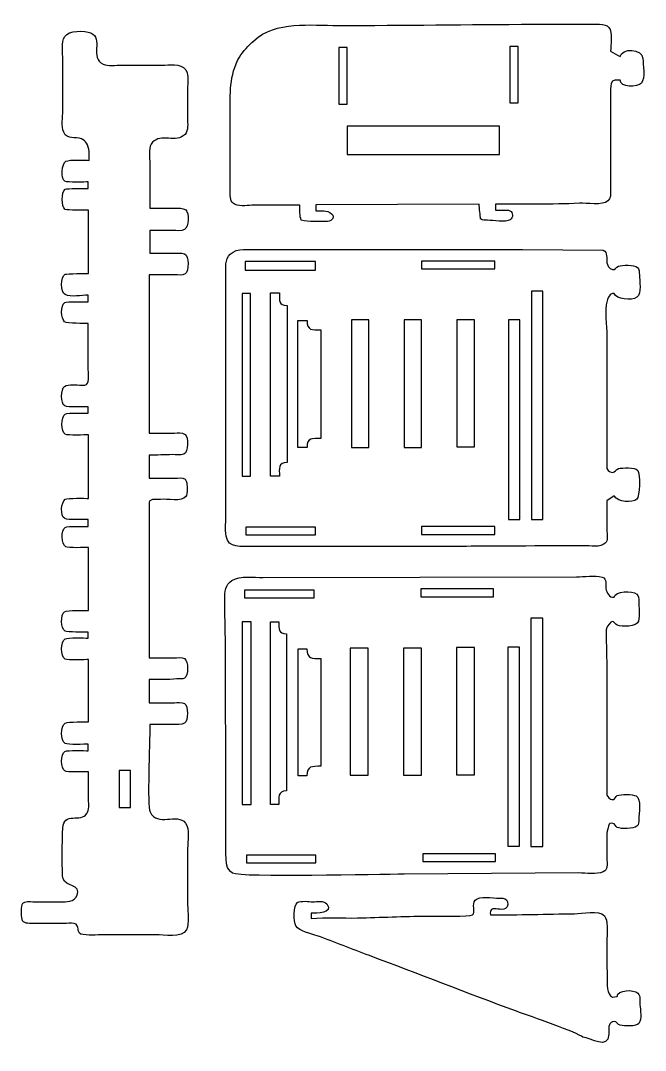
# Model space of a CAD drawing. Extents: x -109 to 259, y -90 to 516.
import ezdxf

# ---------------------------------------------------------------- set-up
doc = ezdxf.new("R2010")
doc.units = 0
doc.header["$MEASUREMENT"] = 0
doc.layers.add('LAYER_1', color=160, linetype='Continuous')

# ---------------------------------------------------------------- blocks, each defined once
blk = doc.blocks.new('AI9-BLK5')
at = {"layer": 'LAYER_1', "color": 7}
for points in [[(-57.7, 44.26), (-57.7, 11.09), (-52.76, 11.09), (-52.76, 44.26)], [(-52.76, -1.96), (-52.76, -18.54), (36.84, -18.54), (36.84, -1.96)]]:
    blk.add_lwpolyline(points, close=True, dxfattribs=at)
blk.add_lwpolyline([(42.84, 44.96), (42.84, 11.8), (47.78, 11.8), (47.78, 44.96), (42.84, 44.96)], dxfattribs=at)
blk.add_open_spline([(-80.63, -48.53), (-80.63, -50.87), (-80.85, -55.23), (-79.75, -57.22), (-75.3, -58.4), (-69.58, -58.05), (-66.52, -58.05), (-65.23, -58.05), (-63.52, -58.34), (-62.4, -57.52), (-58.29, -54.35), (-63.82, -51.82), (-66.52, -51.76), (-68.05, -51.7), (-69.64, -51.7), (-71.11, -51.7), (-71.11, -51.7), (-71.11, -48.17), (-71.11, -48.17), (-71.11, -48.17), (24.85, -47.82), (24.85, -47.82), (24.85, -50.11), (25.51, -54.7), (25.67, -56.52), (26.73, -57.58), (28.38, -57.34), (29.79, -57.34), (33.14, -57.4), (40.19, -58.76), (43.08, -56.99), (44.9, -55.87), (44.9, -52.7), (42.96, -51.7), (41.96, -51.11), (40.43, -51.35), (39.31, -51.35), (39.31, -51.35), (34.37, -51.35), (34.37, -51.35), (34.37, -51.35), (34.37, -47.82), (34.37, -47.82), (50.72, -47.82), (67.42, -48.17), (83.76, -47.29), (88.11, -47.05), (97.17, -48.93), (100.58, -45.88), (102.34, -44.35), (102.11, -42.18), (102.11, -40.06), (102.11, -40.06), (102.11, 19.86), (102.11, 19.86), (102.28, 22.15), (102.24, 24.68), (104.58, 25.21), (104.58, 25.21), (107.75, 25.21), (107.75, 25.21), (107.75, 20.74), (117.81, 20.62), (120.27, 23.44), (122.57, 26.15), (121.16, 34.44), (121.1, 37.91), (121.04, 43.79), (108.32, 44.26), (107.75, 38.96), (107.75, 38.96), (106.12, 39.88), (106.12, 39.88), (106.12, 39.88), (104.89, 40.57), (104.89, 40.57), (104.89, 40.57), (102.11, 42.14), (102.11, 42.14), (102.11, 45.67), (103.52, 53.31), (101.16, 56.19), (98.99, 58.84), (92.52, 58.01), (89.41, 58.01), (89.41, 58.01), (56.95, 58.01), (56.95, 58.01), (18.56, 58.01), (-19.78, 57.31), (-58.05, 57.31), (-74.11, 57.31), (-94.8, 60.19), (-107.68, 48.31), (-110.79, 45.43), (-113.97, 42.26), (-116.09, 38.61), (-122.26, 28.2), (-121.55, 16.62), (-121.55, 5.1), (-121.55, 5.1), (-121.55, -40.06), (-121.55, -40.06), (-121.55, -42.64), (-121.91, -45.53), (-119.79, -47.35), (-117.2, -49.58), (-112.03, -48.53), (-108.85, -48.53), (-108.85, -48.53), (-80.63, -48.53), (-80.63, -48.53)], degree=3, knots=[0, 0, 0, 0, 1, 1, 1, 2, 2, 2, 3, 3, 3, 4, 4, 4, 5, 5, 5, 6, 6, 6, 7, 7, 7, 8, 8, 8, 9, 9, 9, 10, 10, 10, 11, 11, 11, 12, 12, 12, 13, 13, 13, 14, 14, 14, 15, 15, 15, 16, 16, 16, 17, 17, 17, 18, 18, 18, 19, 19, 19, 20, 20, 20, 21, 21, 21, 22, 22, 22, 23, 23, 23, 24, 24, 24, 25, 25, 25, 26, 26, 26, 27, 27, 27, 28, 28, 28, 29, 29, 29, 30, 30, 30, 31, 31, 31, 32, 32, 32, 33, 33, 33, 34, 34, 34, 35, 35, 35, 36, 36, 36, 37, 37, 37, 37], dxfattribs=at)
blk = doc.blocks.new('AI9-BLK4')
at = {"layer": 'LAYER_1', "color": 7}
for points in [[(-110.31, 80.24), (-110.31, 75.3), (-69.04, 75.3), (-69.04, 80.24)], [(-112.07, 61.54), (-112.07, -46.06), (-107.14, -46.06), (-107.14, 61.54)], [(57.96, 62.95), (57.96, -71.46), (64.67, -71.46), (64.67, 62.95)], [(-109.96, -76.05), (-109.96, -80.63), (-69.04, -80.63), (-69.04, -76.05)]]:
    blk.add_lwpolyline(points, close=True, dxfattribs=at)
for points in [[(-6.59, 80.59), (-6.59, 76), (36.45, 76), (36.45, 80.59), (-6.59, 80.59)], [(-47.87, 46.02), (-47.87, -29.13), (-37.64, -29.13), (-37.64, 46.02), (-47.87, 46.02)], [(-16.82, 46.02), (-16.82, -29.13), (-6.59, -29.13), (-6.59, 46.02), (-16.82, 46.02)], [(14.22, 46.02), (14.22, -28.77), (24.45, -28.77), (24.45, 46.02), (14.22, 46.02)], [(44.56, 46.02), (44.56, -71.46), (51.26, -71.46), (51.26, 46.02), (44.56, 46.02)], [(-6.59, -75.69), (-6.59, -80.28), (36.45, -80.28), (36.45, -75.69), (-6.59, -75.69)]]:
    blk.add_lwpolyline(points, dxfattribs=at)
for points, knots in [([(102.41, -60.52), (102.41, -60.52), (106.65, -57.7), (106.65, -57.7), (108.9, -61.58), (117.35, -61.87), (119.94, -59.64), (121.82, -58.05), (121.99, -44.7), (120.47, -42.65), (118.88, -40.53), (111.53, -41.12), (109.12, -41.59), (107.71, -41.83), (107.06, -43.88), (105.94, -43.88), (104.71, -43.88), (103.07, -43.33), (102.41, -41.47), (102.41, -41.47), (102.41, 36.49), (102.41, 36.49), (102.41, 42.72), (100.83, 51.25), (102.47, 57.25), (102.88, 58.72), (103.87, 61.71), (106.65, 61.54), (107.65, 57.95), (117.06, 57.13), (119.94, 59.24), (122.99, 61.48), (121.46, 69.18), (121.46, 72.47), (121.4, 74.01), (121.58, 75.71), (120.29, 76.88), (118.47, 78.53), (111.41, 78.29), (109.12, 77.59), (107.88, 77.24), (107.12, 74.89), (105.65, 75.65), (103.34, 75.74), (102.59, 78.59), (102.41, 79.53), (102.06, 81.77), (102.94, 85.88), (100.24, 87), (100.24, 87), (52.67, 87.29), (52.67, 87.29), (52.67, 87.29), (-62.33, 87.29), (-62.33, 87.29), (-62.33, 87.29), (-102.9, 87.29), (-102.9, 87.29), (-107.96, 87.29), (-115.07, 88.53), (-119.07, 84.7), (-122.54, 81.47), (-121.6, 76.77), (-121.6, 72.47), (-121.6, 72.47), (-121.6, 43.55), (-121.6, 43.55), (-121.6, 43.55), (-121.6, -40.77), (-121.6, -40.77), (-121.6, -40.77), (-121.6, -67.93), (-121.6, -67.93), (-121.6, -72.28), (-122.24, -77.1), (-121.54, -81.34), (-120.25, -88.69), (-112.31, -87.33), (-106.78, -87.33), (-106.78, -87.33), (-60.92, -87.33), (-60.92, -87.33), (-60.92, -87.33), (19.86, -87.33), (19.86, -87.33), (31.68, -87.33), (77.84, -86.98), (89.01, -86.98), (92.54, -86.98), (98.53, -88.16), (101.42, -85.51), (103, -84.04), (102.41, -80.86), (102.41, -78.87), (102.41, -78.87), (102.41, -60.52), (102.41, -60.52)], [0, 0, 0, 0, 1, 1, 1, 2, 2, 2, 3, 3, 3, 4, 4, 4, 5, 5, 5, 6, 6, 6, 7, 7, 7, 8, 8, 8, 9, 9, 9, 10, 10, 10, 11, 11, 11, 12, 12, 12, 13, 13, 13, 14, 14, 14, 15, 15, 15, 16, 16, 16, 17, 17, 17, 18, 18, 18, 19, 19, 19, 20, 20, 20, 21, 21, 21, 22, 22, 22, 23, 23, 23, 24, 24, 24, 25, 25, 25, 26, 26, 26, 27, 27, 27, 28, 28, 28, 29, 29, 29, 30, 30, 30, 31, 31, 31, 32, 32, 32, 32]), ([(-95.49, 61.89), (-95.49, 61.89), (-95.49, -46.06), (-95.49, -46.06), (-95.49, -46.06), (-90.2, -46.06), (-90.2, -46.06), (-90.2, -41.65), (-91.08, -38), (-85.62, -37.95), (-85.62, -37.95), (-85.62, 54.48), (-85.62, 54.48), (-90.85, 54.48), (-90.2, 57.54), (-90.2, 61.89), (-90.2, 61.89), (-95.49, 61.89), (-95.49, 61.89)], [0, 0, 0, 0, 1, 1, 1, 2, 2, 2, 3, 3, 3, 4, 4, 4, 5, 5, 5, 6, 6, 6, 6]), ([(-79.27, 45.66), (-79.27, 45.66), (-79.27, -29.13), (-79.27, -29.13), (-79.27, -29.13), (-73.97, -29.13), (-73.97, -29.13), (-73.97, -23.31), (-70.92, -23.83), (-65.86, -23.83), (-65.86, -23.83), (-65.86, 40.02), (-65.86, 40.02), (-71.09, 40.02), (-73.97, 39.61), (-73.97, 45.66), (-73.97, 45.66), (-79.27, 45.66), (-79.27, 45.66)], [0, 0, 0, 0, 1, 1, 1, 2, 2, 2, 3, 3, 3, 4, 4, 4, 5, 5, 5, 6, 6, 6, 6])]:
    blk.add_open_spline(points, degree=3, knots=knots, dxfattribs=at)
blk = doc.blocks.new('AI9-BLK3')
at = {"layer": 'LAYER_1', "color": 7}
blk.add_lwpolyline([(8.45, -168.99), (8.45, -190.86), (15.16, -190.86), (15.16, -168.99)], close=True, dxfattribs=at)
blk.add_open_spline([(-9.19, 190.14), (-10.67, 190.14), (-20.97, 190.7), (-22.94, 189.61), (-25.35, 188.26), (-26, 179.38), (-23.53, 177.85), (-22.2, 176.99), (-11.22, 177.44), (-9.89, 177.44), (-9.89, 177.44), (-9.89, 173.56), (-9.89, 173.56), (-12.16, 173.56), (-22.21, 173.71), (-23.3, 173.09), (-25.71, 171.74), (-25.65, 162.62), (-23.24, 161.27), (-22.18, 160.64), (-11.85, 160.86), (-9.54, 160.86), (-9.54, 160.86), (-9.54, 123.46), (-9.54, 123.46), (-10.7, 123.46), (-22.33, 123.6), (-23.3, 123.05), (-26.12, 121.52), (-26.18, 112.59), (-23.3, 111.12), (-20.18, 109.41), (-13.42, 110.76), (-9.89, 110.76), (-9.89, 110.76), (-9.89, 106.88), (-9.89, 106.88), (-11.87, 106.88), (-22.25, 107.21), (-23.59, 106.41), (-26.12, 105), (-25.88, 96.71), (-23.65, 95.12), (-22.08, 94.02), (-11.77, 94.18), (-9.89, 94.18), (-9.89, 94.18), (-9.89, 69.49), (-9.89, 69.49), (-9.89, 66.55), (-8.95, 61.61), (-10.13, 58.9), (-10.72, 57.55), (-12.6, 57.85), (-13.77, 57.85), (-16.65, 57.79), (-21.24, 58.67), (-23.65, 57.08), (-25.94, 55.55), (-26.12, 47.09), (-23.59, 45.56), (-21.94, 44.57), (-11.54, 45.15), (-9.89, 45.15), (-9.89, 45.15), (-9.89, 41.27), (-9.89, 41.27), (-11.35, 41.27), (-21.61, 41.79), (-23.24, 40.8), (-25.77, 39.15), (-25.88, 30.27), (-23.3, 28.92), (-21.84, 28.09), (-11.44, 28.57), (-9.54, 28.57), (-9.54, 28.57), (-9.54, -8.83), (-9.54, -8.83), (-11.48, -8.83), (-21.76, -8.51), (-23.24, -9.36), (-25.88, -10.89), (-26.24, -19.18), (-23.59, -20.76), (-22.07, -21.69), (-11.6, -21.18), (-9.89, -21.18), (-9.89, -21.18), (-9.89, -25.41), (-9.89, -25.41), (-11.64, -25.41), (-21.78, -25.01), (-23.3, -25.88), (-25.88, -27.35), (-25.53, -36.05), (-22.94, -37.4), (-21.64, -38.1), (-11.62, -37.76), (-9.54, -37.76), (-9.54, -37.76), (-9.54, -74.8), (-9.54, -74.8), (-11.33, -74.8), (-22.04, -74.47), (-23.65, -75.56), (-26.12, -77.2), (-26, -85.61), (-23.3, -87.02), (-22, -87.68), (-12.17, -87.5), (-9.89, -87.5), (-9.89, -87.5), (-9.89, -91.02), (-9.89, -91.02), (-11.61, -91.02), (-21.7, -90.59), (-23.3, -91.49), (-26.12, -93.02), (-26.18, -101.9), (-23.3, -103.37), (-21.71, -104.22), (-11.36, -103.72), (-9.54, -103.72), (-9.54, -103.72), (-9.54, -140.41), (-9.54, -140.41), (-11.26, -140.41), (-21.4, -140.1), (-23.3, -141.17), (-26.06, -142.82), (-26.18, -151.52), (-23.3, -153.11), (-21.67, -154.01), (-11.52, -153.46), (-9.89, -153.46), (-9.89, -153.46), (-9.89, -157.35), (-9.89, -157.35), (-11.5, -157.35), (-21.96, -156.83), (-23.59, -157.81), (-26, -159.29), (-26.06, -167.87), (-23.59, -169.28), (-22.22, -170.12), (-11.52, -169.69), (-9.54, -169.69), (-9.54, -169.69), (-9.54, -186.27), (-9.54, -186.27), (-9.54, -188.98), (-9.07, -192.03), (-10.6, -194.39), (-14.01, -199.68), (-24.39, -193.21), (-24.71, -202.85), (-25.06, -209.44), (-25.41, -229.84), (-24.53, -232.84), (-23.36, -237.07), (-13.72, -236.13), (-16.36, -242.36), (-18.12, -246.54), (-22.41, -246.25), (-26.12, -246.25), (-26.12, -246.25), (-42.35, -246.25), (-42.35, -246.25), (-44.05, -246.25), (-46.93, -245.72), (-48.17, -247.13), (-49.52, -248.71), (-48.99, -254.48), (-48.7, -256.48), (-48.23, -259.41), (-44.58, -258.95), (-42.35, -258.95), (-42.35, -258.95), (-22.59, -258.95), (-22.59, -258.95), (-21.12, -258.95), (-18.01, -258.42), (-16.83, -259.53), (-14.77, -261.65), (-17.06, -265.06), (-12.71, -265.59), (-8.19, -266.23), (-3.25, -265.65), (1.4, -265.65), (1.4, -265.65), (29.97, -265.65), (29.97, -265.65), (34.26, -265.65), (45.73, -267.59), (47.96, -262.83), (49.78, -258.83), (48.67, -252.42), (48.67, -248.01), (48.67, -248.01), (48.67, -214.85), (48.67, -214.85), (48.67, -210.85), (50.08, -203.21), (47.49, -199.91), (42.43, -193.56), (30.97, -202.5), (26.62, -193.33), (24.79, -189.5), (26.44, -154.05), (26.44, -141.82), (26.44, -141.82), (40.2, -141.82), (40.2, -141.82), (42.2, -141.82), (45.02, -142.18), (46.84, -141.12), (49.2, -139.76), (49.2, -130.89), (46.84, -129.53), (45.31, -128.65), (42.55, -129.12), (40.91, -129.12), (40.91, -129.12), (26.09, -129.12), (26.09, -129.12), (26.09, -129.12), (26.09, -115.36), (26.09, -115.36), (31.44, -115.36), (36.96, -115.77), (42.32, -115.13), (43.73, -114.95), (45.55, -115.36), (46.84, -114.66), (49.31, -113.3), (49.2, -104.6), (46.79, -103.13), (45.2, -102.19), (42.38, -102.66), (40.55, -102.66), (40.55, -102.66), (26.09, -102.66), (26.09, -102.66), (26.09, -102.66), (26.09, -39.52), (26.09, -39.52), (26.09, -39.52), (26.15, -11), (26.15, -11), (26.79, -8.71), (30.97, -9.65), (32.79, -9.41), (36.32, -8.95), (45.43, -11), (47.67, -7.77), (48.67, -6.36), (48.43, -0.07), (48.08, 0.99), (47.37, 3.52), (44.73, 3.17), (42.67, 3.17), (42.67, 3.17), (26.09, 3.17), (26.09, 3.17), (26.09, 3.17), (26.09, 16.57), (26.09, 16.57), (30.67, 16.57), (35.2, 16.92), (39.85, 16.92), (41.79, 16.92), (44.67, 16.39), (46.49, 17.22), (49.14, 18.33), (49.37, 27.27), (47.14, 28.86), (45.49, 30.1), (42.79, 29.62), (40.91, 29.62), (40.91, 29.62), (26.09, 29.62), (26.09, 29.62), (26.09, 29.62), (26.09, 122.76), (26.09, 122.76), (26.09, 122.76), (41.26, 122.76), (41.26, 122.76), (42.96, 122.76), (45.67, 122.23), (47.2, 123.29), (49.49, 124.93), (49.72, 133.93), (46.84, 135.16), (45.08, 135.93), (42.38, 135.46), (40.55, 135.46), (40.55, 135.46), (26.44, 135.46), (26.44, 135.46), (26.44, 135.46), (26.44, 148.86), (26.44, 148.86), (26.44, 148.86), (40.2, 148.86), (40.2, 148.86), (42.26, 148.86), (44.96, 148.39), (46.84, 149.39), (49.43, 150.75), (49.72, 159.21), (47.55, 160.98), (45.9, 162.27), (43.2, 161.92), (41.26, 161.92), (41.26, 161.92), (26.44, 161.92), (26.44, 161.92), (26.44, 161.92), (26.44, 188.37), (26.44, 188.37), (26.44, 191.67), (25.44, 196.72), (27.26, 199.61), (31.5, 206.54), (40.49, 200.54), (46.14, 204.54), (49.26, 206.72), (48.67, 210.42), (48.67, 213.77), (48.67, 213.77), (48.67, 232.47), (48.67, 232.47), (48.67, 235.29), (49.2, 238.82), (48.43, 241.64), (46.79, 247.46), (39.91, 246.23), (35.26, 246.23), (35.26, 246.23), (9.86, 246.23), (9.86, 246.23), (6.63, 246.23), (1.87, 245.35), (-1.07, 246.76), (-8.78, 250.46), (-0.96, 261.99), (-8.19, 265.1), (-11.72, 266.69), (-21.36, 266.63), (-23.59, 263.11), (-25.83, 259.58), (-24.71, 253.34), (-24.71, 249.4), (-24.71, 249.4), (-24.71, 219.42), (-24.71, 219.42), (-24.71, 215.71), (-25.83, 210.07), (-24.18, 206.72), (-21.89, 201.96), (-17.48, 204.37), (-13.77, 202.78), (-12.39, 202.17), (-11.42, 201.31), (-10.74, 200.28), (-8.9, 197.49), (-9.19, 193.48), (-9.19, 190.14)], degree=3, knots=[0, 0, 0, 0, 1, 1, 1, 2, 2, 2, 3, 3, 3, 4, 4, 4, 5, 5, 5, 6, 6, 6, 7, 7, 7, 8, 8, 8, 9, 9, 9, 10, 10, 10, 11, 11, 11, 12, 12, 12, 13, 13, 13, 14, 14, 14, 15, 15, 15, 16, 16, 16, 17, 17, 17, 18, 18, 18, 19, 19, 19, 20, 20, 20, 21, 21, 21, 22, 22, 22, 23, 23, 23, 24, 24, 24, 25, 25, 25, 26, 26, 26, 27, 27, 27, 28, 28, 28, 29, 29, 29, 30, 30, 30, 31, 31, 31, 32, 32, 32, 33, 33, 33, 34, 34, 34, 35, 35, 35, 36, 36, 36, 37, 37, 37, 38, 38, 38, 39, 39, 39, 40, 40, 40, 41, 41, 41, 42, 42, 42, 43, 43, 43, 44, 44, 44, 45, 45, 45, 46, 46, 46, 47, 47, 47, 48, 48, 48, 49, 49, 49, 50, 50, 50, 51, 51, 51, 52, 52, 52, 53, 53, 53, 54, 54, 54, 55, 55, 55, 56, 56, 56, 57, 57, 57, 58, 58, 58, 59, 59, 59, 60, 60, 60, 61, 61, 61, 62, 62, 62, 63, 63, 63, 64, 64, 64, 65, 65, 65, 66, 66, 66, 67, 67, 67, 68, 68, 68, 69, 69, 69, 70, 70, 70, 71, 71, 71, 72, 72, 72, 73, 73, 73, 74, 74, 74, 75, 75, 75, 76, 76, 76, 77, 77, 77, 78, 78, 78, 79, 79, 79, 80, 80, 80, 81, 81, 81, 82, 82, 82, 83, 83, 83, 84, 84, 84, 85, 85, 85, 86, 86, 86, 87, 87, 87, 88, 88, 88, 89, 89, 89, 90, 90, 90, 91, 91, 91, 92, 92, 92, 93, 93, 93, 94, 94, 94, 95, 95, 95, 96, 96, 96, 97, 97, 97, 98, 98, 98, 99, 99, 99, 100, 100, 100, 101, 101, 101, 102, 102, 102, 103, 103, 103, 104, 104, 104, 105, 105, 105, 106, 106, 106, 107, 107, 107, 108, 108, 108, 109, 109, 109, 110, 110, 110, 111, 111, 111, 112, 112, 112, 113, 113, 113, 114, 114, 114, 115, 115, 115, 116, 116, 116, 117, 117, 117, 118, 118, 118, 119, 119, 119, 120, 120, 120, 121, 121, 121, 122, 122, 122, 123, 123, 123, 123], dxfattribs=at)
blk = doc.blocks.new('AI9-BLK2')
at = {"layer": 'LAYER_1', "color": 7}
for points in [[(-110.28, 79.91), (-110.28, 75.33), (-69.36, 75.33), (-69.36, 79.91)], [(-109.22, -76.02), (-109.22, -80.6), (-68.3, -80.6), (-68.3, -76.02)]]:
    blk.add_lwpolyline(points, close=True, dxfattribs=at)
for points in [[(-6.56, 80.62), (-6.56, 76.03), (36.12, 76.03), (36.12, 80.62), (-6.56, 80.62)], [(-111.69, 61.21), (-111.69, -46.38), (-106.4, -46.38), (-106.4, 61.21), (-111.69, 61.21)], [(58, 63.33), (58, -71.08), (65.05, -71.08), (65.05, 63.33), (58, 63.33)], [(-48.19, 45.69), (-48.19, -29.1), (-37.61, -29.1), (-37.61, 45.69), (-48.19, 45.69)], [(-16.79, 45.69), (-16.79, -29.1), (-6.21, -29.1), (-6.21, 45.69), (-16.79, 45.69)], [(14.25, 46.04), (14.25, -28.74), (24.83, -28.74), (24.83, 46.04), (14.25, 46.04)], [(44.59, 46.4), (44.59, -70.72), (51.29, -70.72), (51.29, 46.4), (44.59, 46.4)], [(-5.5, -75.31), (-5.5, -79.9), (37.18, -79.9), (37.18, -75.31), (-5.5, -75.31)]]:
    blk.add_lwpolyline(points, dxfattribs=at)
for points, knots in [([(102.8, -40.74), (102.8, -40.74), (102.8, 29.82), (102.8, 29.82), (102.8, 37.11), (101.86, 56.1), (102.62, 57.92), (102.91, 58.63), (105.15, 61.45), (105.97, 61.45), (107.03, 61.45), (107.68, 59.63), (108.8, 59.27), (111.62, 58.34), (120.26, 58.04), (121.26, 61.57), (122.32, 65.04), (121.5, 69.92), (121.44, 73.56), (121.44, 74.97), (121.5, 76.56), (120.32, 77.56), (117.73, 79.86), (107.68, 79.38), (107.03, 75.68), (104.25, 75.06), (102.45, 79.03), (102.15, 80.62), (101.74, 82.85), (102.97, 86.61), (99.92, 87.5), (95.57, 88.73), (89.33, 87.67), (84.81, 87.67), (84.81, 87.67), (-99.34, 87.32), (-99.34, 87.32), (-105.05, 87.32), (-112.63, 88.61), (-117.69, 85.62), (-121.75, 83.21), (-121.92, 78.74), (-121.92, 74.62), (-121.92, 65.74), (-121.57, 56.98), (-121.57, 48.16), (-121.57, 14.47), (-121.22, -19.1), (-121.22, -52.73), (-121.22, -52.73), (-121.22, -76.02), (-121.22, -76.02), (-121.22, -80.07), (-121.16, -84.31), (-117.34, -86.72), (-113.04, -89.48), (-30.84, -87.31), (-16.44, -87.31), (-16.44, -87.31), (86.22, -86.6), (86.22, -86.6), (90.51, -86.6), (96.62, -87.66), (100.62, -85.89), (103.33, -84.78), (102.8, -81.6), (102.8, -79.19), (102.8, -79.19), (102.8, -66.14), (102.8, -66.14), (102.8, -64.49), (102.33, -62.08), (103.39, -60.67), (103.86, -59.96), (103.03, -56.55), (106.27, -57.44), (107.32, -57.44), (107.74, -59.38), (108.8, -59.79), (111.26, -60.79), (118.08, -60.61), (120.32, -59.08), (121.67, -58.14), (121.44, -56.32), (121.5, -54.85), (121.5, -51.85), (123.14, -43.03), (119.97, -41.27), (117.91, -40.15), (110.97, -40.09), (108.8, -41.03), (107.8, -41.5), (107.68, -43.09), (106.62, -43.26), (105.33, -43.44), (104.25, -43.48), (102.8, -40.74)], [0, 0, 0, 0, 1, 1, 1, 2, 2, 2, 3, 3, 3, 4, 4, 4, 5, 5, 5, 6, 6, 6, 7, 7, 7, 8, 8, 8, 9, 9, 9, 10, 10, 10, 11, 11, 11, 12, 12, 12, 13, 13, 13, 14, 14, 14, 15, 15, 15, 16, 16, 16, 17, 17, 17, 18, 18, 18, 19, 19, 19, 20, 20, 20, 21, 21, 21, 22, 22, 22, 23, 23, 23, 24, 24, 24, 25, 25, 25, 26, 26, 26, 27, 27, 27, 28, 28, 28, 29, 29, 29, 30, 30, 30, 31, 31, 31, 32, 32, 32, 32]), ([(-95.11, 61.21), (-95.11, 61.21), (-95.11, -46.38), (-95.11, -46.38), (-95.11, -46.38), (-90.17, -46.38), (-90.17, -46.38), (-90.17, -42.15), (-90.99, -38.33), (-85.59, -38.27), (-85.59, -38.27), (-85.59, 54.16), (-85.59, 54.16), (-90.46, 54.16), (-90.17, 57.16), (-90.17, 61.21), (-90.17, 61.21), (-95.11, 61.21), (-95.11, 61.21)], [0, 0, 0, 0, 1, 1, 1, 2, 2, 2, 3, 3, 3, 4, 4, 4, 5, 5, 5, 6, 6, 6, 6]), ([(-78.88, 45.34), (-78.88, 45.34), (-78.88, -29.45), (-78.88, -29.45), (-78.88, -29.45), (-73.59, -29.45), (-73.59, -29.45), (-73.59, -23.51), (-70.65, -23.81), (-65.48, -23.81), (-65.48, -23.81), (-65.48, 39.69), (-65.48, 39.69), (-70.71, 39.69), (-73.59, 39.34), (-73.59, 45.34), (-73.59, 45.34), (-78.88, 45.34), (-78.88, 45.34)], [0, 0, 0, 0, 1, 1, 1, 2, 2, 2, 3, 3, 3, 4, 4, 4, 5, 5, 5, 6, 6, 6, 6])]:
    blk.add_open_spline(points, degree=3, knots=knots, dxfattribs=at)
blk = doc.blocks.new('AI9-BLK1')
at = {"layer": 'LAYER_1', "color": 7}
blk.add_open_spline([(-91.89, 30.24), (-91.89, 30.24), (-91.89, 33.41), (-91.89, 33.41), (-89.07, 33.41), (-78.49, 33.12), (-82.72, 38.94), (-84.19, 40.94), (-88.66, 40.12), (-90.83, 40.12), (-93.36, 40.12), (-97.77, 40.94), (-100.01, 39.65), (-102.42, 38.3), (-102.3, 28.12), (-100.89, 26), (-98.77, 22.77), (-91.89, 21.3), (-88.36, 20.07), (-78.07, 16.42), (-67.96, 12.25), (-57.67, 8.43), (-28.8, -2.22), (-0.23, -13.74), (28.76, -24.32), (37.58, -27.56), (64.74, -36.91), (67.92, -39.61), (72.44, -39.79), (82.79, -47.37), (83.03, -37.85), (83.09, -36.38), (83.09, -34.79), (83.09, -33.26), (83.84, -30.75), (84.91, -30.73), (86.26, -30.38), (87.73, -30.09), (88.38, -32.32), (89.79, -32.56), (92.14, -32.91), (99.2, -33.55), (100.78, -31.44), (102.66, -28.91), (101.61, -23.5), (101.43, -20.56), (101.25, -18.33), (101.96, -15.45), (100.14, -13.68), (97.67, -11.27), (88.2, -11.74), (88.02, -15.62), (88.02, -15.62), (85.2, -15.98), (85.2, -15.98), (83.58, -15.49), (82.73, -13.09), (82.38, -11.04), (81.91, -7.98), (82.03, 11.84), (82.03, 18.6), (82.03, 21.89), (82.85, 29.36), (80.5, 31.89), (77.15, 35.47), (67.39, 33.06), (62.98, 33.06), (46.51, 32.88), (29.99, 32.35), (13.59, 32.35), (13.23, 34.09), (13.48, 35.03), (14.1, 35.51), (15.74, 36.8), (19.98, 34.87), (22.29, 36.06), (24.11, 36.94), (24.23, 39.94), (22.88, 41.29), (21.76, 42.41), (19.94, 42.18), (18.53, 42.23), (15.12, 42.23), (6.95, 43.7), (4.48, 41.06), (2.42, 38.88), (4.95, 33.77), (2.89, 32.35), (1.42, 31.36), (-16.99, 31.65), (-23.81, 31.65), (-37.45, 31.65), (-51.15, 30.89), (-64.73, 30.59), (-73.66, 30.36), (-83.07, 31.18), (-91.89, 30.24)], degree=3, knots=[0, 0, 0, 0, 1, 1, 1, 2, 2, 2, 3, 3, 3, 4, 4, 4, 5, 5, 5, 6, 6, 6, 7, 7, 7, 8, 8, 8, 9, 9, 9, 10, 10, 10, 11, 11, 11, 12, 12, 12, 13, 13, 13, 14, 14, 14, 15, 15, 15, 16, 16, 16, 17, 17, 17, 18, 18, 18, 19, 19, 19, 20, 20, 20, 21, 21, 21, 22, 22, 22, 23, 23, 23, 24, 24, 24, 25, 25, 25, 26, 26, 26, 27, 27, 27, 28, 28, 28, 29, 29, 29, 30, 30, 30, 31, 31, 31, 32, 32, 32, 32], dxfattribs=at)

msp = doc.modelspace()

# ---------------------------------------------------------------- block references
at = {"layer": 'LAYER_1', "color": 7}
for name, p in [('AI9-BLK5', (136.01125, 455.944607)), ('AI9-BLK3', (-59.256633, 243.740333)), ('AI9-BLK4', (133.586334, 294.023268)), ('AI9-BLK2', (133.203411, 101.028114)), ('AI9-BLK1', (153.973892, -42.62074))]:
    msp.add_blockref(name, p, dxfattribs=at)

doc.saveas('drawing.dxf')
